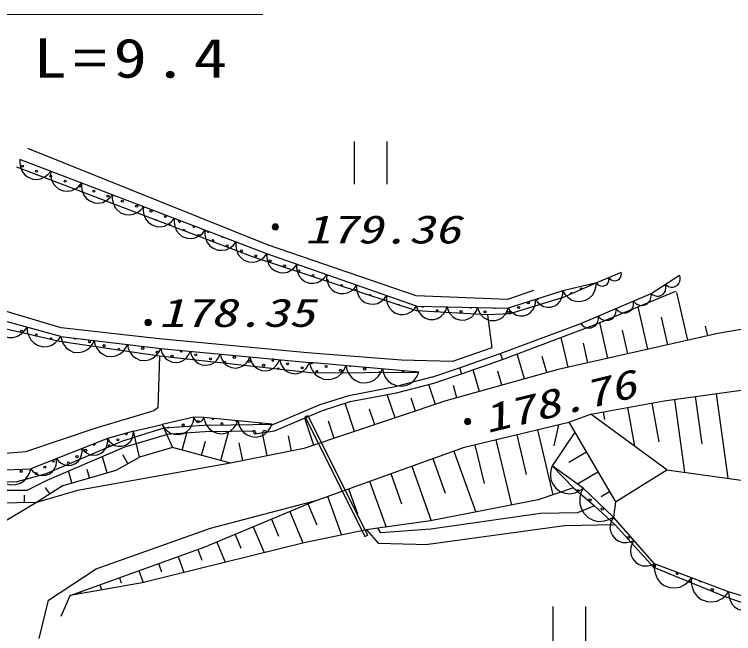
# Model space of a CAD drawing. Units: millimetres, scale not verified. Extents: x 40000 to 680000, y 20000 to 380000.
# Drawn here: x 115038 to 148600, y 274859 to 303767 of the extents above; entities that cross this region are included whole.
import ezdxf
from ezdxf.enums import TextEntityAlignment as Align

# ---------------------------------------------------------------- set-up
doc = ezdxf.new("R2010")
doc.units = ezdxf.units.MM
doc.header["$LTSCALE"] = 1000
doc.layers.add('M-BGD', color=7, linetype='Continuous', lineweight=25)
doc.layers.add('M-BGD-HTXT', color=7, linetype='Continuous', lineweight=13)
doc.styles.add('ＭＳ ゴシック', font='')
doc.styles.get('ＭＳ ゴシック').set_extended_font_data('MS Gothic')

# ---------------------------------------------------------------- blocks, each defined once
blk = doc.blocks.new('BUHIN531')
at = {"color": 7, "linetype": 'Continuous', "lineweight": 13}
for centre, radius in [((0, 0), 150), ((0, 0), 131), ((0, 0), 112), ((0, 0), 93.8), ((0, 0), 75), ((0, 0), 56.2), ((-1, 0), 37.5), ((0, 0), 18.8)]:
    blk.add_circle(centre, radius, dxfattribs=at)
blk = doc.blocks.new('BUHIN6')
at = {"color": 7, "linetype": 'Continuous', "lineweight": 25}
for p, q in [((688, 1058), (-1199, 395)), ((-690, -1053), (1197, -390))]:
    blk.add_line(p, q, dxfattribs=at)
blk = doc.blocks.new('BUHIN224')
at = {"color": 7, "linetype": 'Continuous', "lineweight": 25}
blk.add_lwpolyline([(356, 631), (185, 665), (19, 659), (-189, 614), (-343, 518), (-474, 397), (-585, 202), (-621, 27), (-624, -155), (-555, -356), (-473, -498), (-356, -631)], dxfattribs=at)
blk = doc.blocks.new('BUHIN225')
at = {"color": 7, "linetype": 'Continuous', "lineweight": 25}
blk.add_lwpolyline([(22, 925), (-193, 861), (-376, 754), (-584, 579), (-699, 378), (-774, 162), (-781, -125), (-716, -344), (-610, -550), (-411, -736), (-233, -846), (-22, -925)], dxfattribs=at)
blk = doc.blocks.new('BUHIN226')
at = {"color": 7, "linetype": 'Continuous', "lineweight": 25}
blk.add_lwpolyline([(-40, 764), (-212, 698), (-357, 598), (-517, 441), (-600, 268), (-648, 85), (-636, -152), (-569, -328), (-469, -492), (-293, -632), (-139, -712), (40, -764)], dxfattribs=at)
blk = doc.blocks.new('BUHIN295')
at = {"color": 7, "linetype": 'Continuous', "lineweight": 25}
blk.add_lwpolyline([(-310, 788), (-468, 657), (-585, 502), (-697, 281), (-724, 70), (-710, -138), (-614, -383), (-482, -545), (-319, -681), (-85, -766), (104, -796), (310, -788)], dxfattribs=at)
blk = doc.blocks.new('BUHIN296')
at = {"color": 7, "linetype": 'Continuous', "lineweight": 25}
blk.add_lwpolyline([(-421, 485), (-501, 352), (-545, 211), (-570, 24), (-535, -133), (-473, -279), (-342, -429), (-207, -511), (-56, -568), (133, -570), (276, -543), (421, -485)], dxfattribs=at)
blk = doc.blocks.new('BUHIN309')
at = {"color": 7, "linetype": 'Continuous', "lineweight": 25}
blk.add_lwpolyline([(-311, 242), (-344, 153), (-354, 63), (-346, -53), (-307, -144), (-252, -224), (-155, -299), (-64, -333), (34, -349), (148, -328), (231, -295), (311, -242)], dxfattribs=at)
blk = doc.blocks.new('BUHIN310')
at = {"color": 7, "linetype": 'Continuous', "lineweight": 25}
blk.add_lwpolyline([(-301, 329), (-354, 235), (-383, 137), (-396, 7), (-369, -102), (-323, -202), (-230, -304), (-134, -359), (-29, -395), (103, -393), (201, -372), (301, -329)], dxfattribs=at)
blk = doc.blocks.new('BUHIN311')
at = {"color": 7, "linetype": 'Continuous', "lineweight": 25}
blk.add_lwpolyline([(-213, 233), (-250, 167), (-270, 98), (-280, 5), (-262, -72), (-229, -142), (-163, -215), (-96, -254), (-21, -280), (72, -278), (142, -264), (213, -233)], dxfattribs=at)
blk = doc.blocks.new('BUHIN312')
at = {"color": 7, "linetype": 'Continuous', "lineweight": 25}
blk.add_lwpolyline([(22, 771), (-157, 718), (-310, 630), (-484, 484), (-581, 317), (-644, 138), (-651, -101), (-598, -284), (-510, -456), (-345, -611), (-197, -704), (-22, -771)], dxfattribs=at)
blk = doc.blocks.new('BUHIN313')
at = {"color": 7, "linetype": 'Continuous', "lineweight": 25}
blk.add_lwpolyline([(-1, 740), (-171, 684), (-315, 595), (-478, 451), (-567, 288), (-622, 114), (-622, -116), (-566, -289), (-477, -452), (-314, -596), (-169, -681), (1, -740)], dxfattribs=at)
blk = doc.blocks.new('BUHIN314')
at = {"color": 7, "linetype": 'Continuous', "lineweight": 25}
blk.add_lwpolyline([(-224, 677), (-363, 575), (-468, 450), (-573, 269), (-605, 93), (-604, -83), (-534, -293), (-431, -435), (-300, -557), (-108, -640), (50, -675), (224, -677)], dxfattribs=at)
blk = doc.blocks.new('BUHIN315')
at = {"color": 7, "linetype": 'Continuous', "lineweight": 25}
blk.add_lwpolyline([(-402, 533), (-494, 401), (-550, 258), (-589, 66), (-565, -100), (-510, -255), (-385, -420), (-251, -515), (-99, -584), (97, -600), (247, -583), (402, -533)], dxfattribs=at)
blk = doc.blocks.new('BUHIN317')
at = {"color": 7, "linetype": 'Continuous', "lineweight": 25}
blk.add_lwpolyline([(-60, 815), (-243, 740), (-395, 631), (-563, 459), (-647, 272), (-694, 76), (-676, -177), (-600, -364), (-489, -536), (-298, -682), (-132, -764), (60, -815)], dxfattribs=at)
blk = doc.blocks.new('BUHIN318')
at = {"color": 7, "linetype": 'Continuous', "lineweight": 25}
blk.add_lwpolyline([(-169, 763), (-332, 667), (-461, 543), (-596, 357), (-650, 168), (-667, -24), (-615, -260), (-518, -427), (-389, -575), (-188, -686), (-20, -741), (169, -763)], dxfattribs=at)
blk = doc.blocks.new('BUHIN319')
at = {"color": 7, "linetype": 'Continuous', "lineweight": 25}
blk.add_lwpolyline([(-169, 677), (-312, 587), (-423, 473), (-539, 304), (-583, 135), (-595, -37), (-542, -246), (-452, -393), (-334, -522), (-152, -616), (-1, -661), (169, -677)], dxfattribs=at)
blk = doc.blocks.new('BUHIN320')
at = {"color": 7, "linetype": 'Continuous', "lineweight": 25}
blk.add_lwpolyline([(-209, 828), (-384, 718), (-521, 578), (-662, 370), (-715, 163), (-728, -48), (-663, -304), (-552, -483), (-406, -640), (-183, -756), (2, -810), (209, -828)], dxfattribs=at)
blk = doc.blocks.new('BUHIN328')
at = {"color": 7, "linetype": 'Continuous', "lineweight": 25}
blk.add_lwpolyline([(-191, 774), (-355, 672), (-483, 542), (-616, 349), (-667, 156), (-680, -41), (-621, -281), (-518, -448), (-383, -596), (-175, -705), (-2, -756), (191, -774)], dxfattribs=at)

msp = doc.modelspace()

# ---------------------------------------------------------------- linework, layer by layer
at = {"layer": 'M-BGD'}
for p, q in [((126851, 293005), (115658, 297501)), ((126816, 292583), (115297, 296998)), ((126143, 292454), (115152, 296637)), ((133790, 290634), (126851, 293005)), ((133809, 289934), (126143, 292454)), ((133803, 290139), (126816, 292583)), ((143359, 291723), (142196, 291230)), ((144749, 290736), (146077, 291590)), ((142196, 291230), (140627, 290868)), ((142196, 291230), (140644, 290556)), ((139260, 290882), (138053, 290449)), ((140627, 290868), (138082, 290058)), ((141464, 289336), (144749, 290736)), ((142066, 289253), (145900, 290848)), ((146460, 288551), (145957, 290790)), ((117224, 289136), (112535, 290526)), ((138053, 290449), (133790, 290634)), ((140644, 290556), (138161, 289788)), ((117208, 288736), (112472, 290018)), ((133803, 290139), (138082, 290058)), ((144597, 288132), (144151, 290120)), ((137117, 289734), (133809, 289934)), ((138161, 289788), (137117, 289734)), ((137117, 289734), (137314, 288204)), ((153040, 289750), (147858, 288865)), ((117144, 288496), (112318, 289597)), ((137710, 287936), (141464, 289336)), ((142735, 287714), (142361, 289376)), ((145529, 288342), (145239, 289632)), ((121787, 288615), (117224, 289136)), ((137816, 287655), (142066, 289253)), ((143666, 287923), (143420, 289018)), ((147392, 288760), (147291, 289208)), ((117208, 288736), (121866, 288175)), ((147858, 288865), (140406, 287190)), ((140872, 287295), (140559, 288686)), ((121803, 287808), (117144, 288496)), ((128710, 287961), (121787, 288615)), ((141803, 287504), (141598, 288417)), ((121866, 288175), (128809, 287522)), ((133103, 287625), (128710, 287961)), ((137314, 288204), (135481, 287561)), ((121803, 287808), (121726, 285396)), ((128870, 287037), (121803, 287808)), ((135481, 287561), (133103, 287625)), ((135808, 287272), (137710, 287936)), ((135904, 286987), (137816, 287655)), ((137710, 287936), (137816, 287655)), ((138834, 286749), (138507, 287915)), ((139882, 287043), (139670, 287797)), ((133913, 287061), (128809, 287522)), ((128870, 287037), (133913, 287061)), ((134518, 286834), (135808, 287272)), ((134614, 286550), (135904, 286987)), ((140406, 287190), (135167, 285719)), ((135808, 287272), (135904, 286987)), ((136739, 286160), (136453, 287179)), ((137787, 286455), (137604, 287105)), ((132802, 286399), (134540, 286841)), ((145357, 285719), (154076, 286936)), ((130640, 285982), (132802, 286399)), ((132868, 286106), (134614, 286550)), ((134694, 285560), (134382, 286491)), ((135691, 285866), (135530, 286441)), ((129314, 285555), (130640, 285982)), ((130714, 285691), (132868, 286106)), ((132802, 284926), (132434, 286022)), ((147778, 286057), (148329, 282111)), ((135167, 285719), (128544, 283499)), ((129419, 285273), (130714, 285691)), ((130909, 284292), (130467, 285611)), ((133748, 285243), (133547, 285844)), ((141942, 285109), (145357, 285719)), ((144787, 285617), (145109, 283818)), ((145841, 285787), (146315, 282389)), ((146810, 285922), (147117, 283719)), ((118800, 284443), (121562, 285280)), ((121726, 285396), (121562, 285280)), ((127060, 284599), (129314, 285555)), ((131856, 284609), (131610, 285343)), ((143649, 285414), (143970, 283614)), ((123409, 284966), (121928, 284627)), ((123884, 284942), (123409, 284966)), ((127061, 284637), (123884, 284942)), ((127178, 284322), (129419, 285273)), ((128599, 284979), (128733, 285046)), ((128599, 284979), (131387, 279392)), ((128733, 285046), (131522, 279459)), ((140917, 284726), (141942, 285109)), ((145477, 282504), (141942, 285109)), ((142511, 285211), (142575, 284851)), ((120598, 284303), (121928, 284627)), ((121928, 284627), (122413, 283544)), ((124145, 284598), (126162, 284629)), ((126162, 284629), (127061, 284637)), ((129017, 283657), (128593, 284923)), ((129963, 283975), (129696, 284773)), ((136037, 283557), (140917, 284726)), ((140429, 284609), (140207, 283623)), ((140917, 284726), (143083, 281007)), ((115571, 283367), (118800, 284443)), ((120598, 284303), (119385, 283973)), ((120876, 283102), (120598, 284303)), ((122009, 284446), (120661, 284031)), ((124128, 284597), (122009, 284446)), ((124149, 284298), (122140, 284154)), ((124149, 284298), (126167, 284329)), ((124672, 282934), (125044, 284312)), ((126167, 284329), (126248, 284187)), ((126248, 284187), (127178, 284322)), ((139453, 284375), (140165, 281337)), ((119385, 283973), (115801, 282553)), ((120095, 283863), (120661, 284031)), ((120729, 283738), (122140, 284154)), ((122865, 283422), (123081, 284222)), ((126834, 283155), (126616, 284240)), ((127974, 283384), (127832, 284090)), ((138477, 284142), (138921, 282287)), ((141188, 284261), (140137, 282698)), ((116456, 282299), (120095, 283863)), ((120197, 283580), (120729, 283738)), ((123769, 283178), (123949, 283846)), ((125694, 282926), (125526, 283761)), ((136525, 283674), (136957, 281870)), ((137501, 283908), (138231, 280859)), ((112380, 283088), (115571, 283367)), ((116574, 282023), (120197, 283580)), ((122413, 283544), (120876, 283102)), ((125124, 282812), (122413, 283544)), ((128544, 283499), (125124, 282812)), ((129159, 281096), (136037, 283557)), ((135545, 283382), (136564, 280535)), ((141730, 283332), (140908, 282853)), ((119368, 282372), (119154, 283116)), ((119781, 282491), (120876, 283102)), ((120328, 282797), (120103, 283201)), ((134563, 283030), (135142, 281412)), ((125124, 282812), (117980, 281545)), ((133580, 282678), (134492, 280131)), ((141577, 281642), (140137, 282698)), ((140137, 282698), (141122, 281666)), ((112416, 282427), (115801, 282553)), ((116456, 282299), (115145, 281940)), ((117308, 281779), (119781, 282491)), ((117720, 281897), (117571, 282413)), ((118544, 282135), (118435, 282513)), ((132598, 282327), (133102, 280918)), ((142271, 282402), (141307, 281840)), ((143083, 281007), (145477, 282504)), ((145477, 282504), (153107, 281452)), ((112314, 282018), (115145, 281940)), ((115640, 281560), (116574, 282023)), ((131615, 281975), (132383, 279829)), ((117308, 281779), (116065, 280977)), ((116686, 281378), (116493, 281678)), ((130633, 281624), (131052, 280451)), ((141122, 281666), (139482, 281103)), ((141122, 281666), (142107, 280821)), ((141577, 281642), (142995, 280294)), ((113397, 281562), (115640, 281560)), ((115514, 280967), (115507, 281323)), ((117980, 281545), (116065, 280977)), ((129650, 281272), (130299, 279459)), ((142813, 281472), (142420, 281243)), ((116065, 280977), (112758, 280919)), ((116065, 280977), (114054, 279787)), ((129159, 281096), (124057, 278953)), ((124184, 279784), (129159, 281096)), ((128734, 280918), (129146, 279935)), ((139482, 281103), (134449, 280123)), ((143083, 281007), (142995, 280294)), ((142107, 280821), (141312, 280499)), ((143070, 279938), (142107, 280821)), ((127884, 280560), (128501, 279091)), ((139588, 280462), (134478, 279733)), ((141312, 280499), (139588, 280462)), ((144902, 278114), (142995, 280294)), ((127033, 280203), (127370, 279401)), ((134449, 280123), (132005, 279775)), ((143070, 279938), (140703, 279886)), ((144870, 277941), (143070, 279938)), ((118850, 277890), (124184, 279784)), ((126183, 279846), (126689, 278641)), ((131474, 279698), (128559, 279105)), ((132005, 279775), (131474, 279698)), ((131474, 279698), (132008, 279086)), ((132136, 279560), (132005, 279775)), ((134478, 279733), (132136, 279560)), ((140703, 279886), (134354, 279021)), ((125333, 279489), (125603, 278845)), ((131387, 279392), (131522, 279459)), ((117647, 276644), (124057, 278953)), ((128559, 279105), (121006, 277229)), ((124482, 279132), (124878, 278191)), ((132008, 279086), (134354, 279021)), ((123599, 278788), (123781, 278284)), ((122684, 278458), (122952, 277712)), ((121768, 278129), (121909, 277737)), ((148252, 276554), (144870, 277941)), ((148366, 276804), (144902, 278114)), ((116633, 276416), (118850, 277890)), ((120852, 277799), (121053, 277241)), ((121006, 277229), (117647, 276644)), ((119936, 277469), (120023, 277228)), ((119021, 277139), (119107, 276899)), ((117220, 275668), (117647, 276644)), ((118105, 276809), (118122, 276761)), ((152561, 275081), (148252, 276554)), ((152771, 275507), (148366, 276804)), ((116191, 274634), (116633, 276416))]:
    msp.add_line(p, q, dxfattribs=at)
for points in [[(140627, 290868), (140728, 290701), (140857, 290570), (141050, 290433), (141244, 290378), (141442, 290362), (141685, 290418), (141856, 290520), (142007, 290654), (142120, 290862), (142175, 291035), (142196, 291230)], [(121928, 284627), (122022, 284469), (122144, 284345), (122326, 284216), (122509, 284164), (122696, 284148), (122926, 284201), (123087, 284296), (123230, 284423), (123337, 284619), (123389, 284783), (123409, 284966)], [(123409, 284966), (123424, 284911), (123450, 284863), (123494, 284808), (123544, 284777), (123599, 284756), (123673, 284753), (123730, 284767), (123784, 284793), (123833, 284843), (123863, 284888), (123884, 284942)], [(119385, 283973), (119468, 283846), (119573, 283748), (119728, 283646), (119881, 283610), (120036, 283603), (120224, 283654), (120354, 283739), (120468, 283848), (120550, 284013), (120587, 284151), (120598, 284303)], [(126158, 284345), (126182, 284349), (126204, 284348), (126233, 284343), (126254, 284330), (126272, 284313), (126287, 284286), (126293, 284262), (126294, 284237), (126284, 284209), (126273, 284189), (126257, 284171)], [(126614, 284240), (126618, 284264), (126627, 284285), (126643, 284310), (126663, 284325), (126685, 284335), (126716, 284340), (126740, 284336), (126764, 284327), (126786, 284308), (126801, 284291), (126812, 284269)], [(140137, 282698), (140069, 282493), (140053, 282289), (140077, 282028), (140172, 281825), (140302, 281647), (140525, 281483), (140734, 281413), (140956, 281383), (141212, 281439), (141398, 281519), (141577, 281642)], [(141577, 281642), (141475, 281428), (141429, 281209), (141419, 280922), (141494, 280689), (141610, 280477), (141830, 280268), (142047, 280163), (142284, 280100), (142571, 280124), (142784, 280185), (142995, 280294)]]:
    msp.add_lwpolyline(points, dxfattribs=at)
for centre in [(115405, 296682), (116072, 296449), (116740, 296215), (117407, 295982), (118075, 295749), (118742, 295515), (119410, 295282), (120077, 295049), (120745, 294815), (121412, 294582), (124967, 292965), (125634, 292731), (126302, 292498), (126969, 292265), (127637, 292031), (128304, 291798), (139017, 290301), (138566, 290083), (135880, 289899), (136998, 289883), (138116, 289866), (115378, 288973), (118542, 288484), (119225, 288299), (121023, 288179), (121706, 287995), (122389, 287810), (123505, 287875), (124187, 287690), (125304, 287755), (125986, 287570), (126669, 287386), (127785, 287450), (128468, 287266), (129584, 287330), (130266, 287146), (131383, 287210), (122917, 284597), (123606, 284755), (119865, 283903), (118361, 283414), (117959, 283117), (116456, 282628), (115354, 282436), (116053, 282331), (141901, 281095), (142472, 280677), (143688, 279347), (144905, 278017), (147605, 276915)]:
    msp.add_circle(centre, 49.8, dxfattribs=at)
for centre, start, end in [((122080, 294349), 89.6231, 48.4369), ((121629, 294131), 27.9964, 110.3309), ((122747, 294115), 128.1006, 9.9594), ((122297, 293898), 0.4983, 137.829), ((122964, 293665), 337.7218, 160.6055), ((123415, 293882), 153.7593, 344.3007), ((123632, 293431), 314.6985, 183.6287), ((124082, 293649), 178.3144, 319.7455), ((124750, 293415), 207.8268, 290.2331), ((124299, 293198), 285.735, 212.5923), ((128972, 291565), 290.168, 213.4354), ((129639, 291331), 310.5579, 193.0455), ((130307, 291098), 327.1286, 176.4748), ((141486, 290936), 8.8577, 218.1513), ((141936, 291153), 172.4484, 243.555), ((141936, 291153), 343.454, 33.5803), ((130974, 290865), 342.4935, 161.1099), ((131642, 290631), 357.9099, 145.6936), ((141036, 290718), 31.4218, 195.5872), ((132309, 290398), 14.6781, 128.9253), ((139467, 290518), 218.9007, 356.4157), ((140585, 290501), 61.0293, 153.3489), ((132977, 290165), 35.7227, 107.8807), ((134095, 290148), 196.633, 341.1927), ((135213, 290132), 202.7411, 335.0846), ((136331, 290116), 209.1529, 328.6727), ((137448, 290100), 216.016, 321.8096), ((134762, 289915), 304.5852, 228.5009), ((116061, 288789), 284.1037, 230.1944), ((116743, 288604), 328.0809, 186.2172), ((117860, 288668), 185.4929, 340.7812), ((117426, 288419), 35.4504, 127.7567), ((120341, 288364), 178.6326, 347.6415), ((119907, 288115), 319.336, 203.8712), ((122822, 288059), 142.9634, 26.2837), ((123071, 287626), 55.5374, 112.0113), ((124621, 287939), 202.056, 327.1911), ((127102, 287635), 100.6667, 68.5804), ((124870, 287506), 313.8838, 213.6649), ((128901, 287515), 175.8456, 353.8226), ((130700, 287395), 235.3049, 294.3633), ((127351, 287201), 355.8274, 171.7213), ((129150, 287081), 301.5301, 239.0016), ((132065, 287026), 32.5077, 148.024), ((133181, 287090), 127.4217, 221.4753), ((133181, 287090), 319.0564, 42.2466), ((124295, 284914), 187.1906, 341.8535), ((124719, 284648), 304.3019, 237.484), ((125408, 284806), 186.4145, 342.6296), ((126521, 284699), 185.6407, 343.4034), ((122227, 284439), 30.608, 157.5709), ((120267, 284200), 180.6511, 29.7872), ((118763, 283711), 184.2957, 38.9489), ((119463, 283606), 6.9392, 219.5773), ((116858, 282925), 140.3241, 82.9205), ((117557, 282820), 321.031, 265.4854), ((115651, 282033), 76.7867, 133.779), ((141331, 281513), 296.2258, 162.5256), ((143042, 280259), 144.7751, 297.5584), ((145970, 277675), 118.444, 20.128), ((146540, 277257), 336.407, 158.9807), ((147034, 277333), 188.5387, 310.0333)]:
    msp.add_arc(centre, 49.8, start, end, dxfattribs=at)
at = {"layer": 'M-BGD-HTXT'}
msp.add_line((105129, 303767), (126629, 303767), dxfattribs=at)

# ---------------------------------------------------------------- block references
at = {"layer": 'M-BGD', "rotation": 70.63936}
for name, p in [('BUHIN6', (131669, 296835)), ('BUHIN312', (116017, 296722)), ('BUHIN312', (117457, 296170)), ('BUHIN312', (118897, 295618)), ('BUHIN312', (120337, 295066)), ('BUHIN312', (121776, 294515)), ('BUHIN312', (123216, 293963)), ('BUHIN312', (124656, 293411)), ('BUHIN312', (126096, 292859)), ('BUHIN313', (127515, 292339)), ('BUHIN313', (128912, 291850)), ('BUHIN311', (143068, 291600)), ('BUHIN309', (145745, 291377)), ('BUHIN313', (130310, 291361)), ('BUHIN311', (142487, 291354)), ('BUHIN309', (145081, 290950)), ('BUHIN313', (131707, 290872)), ('BUHIN315', (139991, 290665)), ('BUHIN315', (138718, 290260)), ('BUHIN310', (144338, 290561)), ('BUHIN313', (133104, 290383)), ('BUHIN314', (134516, 290125)), ('BUHIN314', (135943, 290098)), ('BUHIN314', (137369, 290071)), ('BUHIN310', (143517, 290211)), ('BUHIN310', (142696, 289861)), ('BUHIN317', (114840, 289377)), ('BUHIN310', (141874, 289511)), ('BUHIN317', (116418, 288950)), ('BUHIN318', (117984, 288643)), ('BUHIN318', (119537, 288456)), ('BUHIN318', (121089, 288269)), ('BUHIN319', (122560, 288110)), ('BUHIN319', (123949, 287979)), ('BUHIN319', (125337, 287849)), ('BUHIN319', (126726, 287718)), ('BUHIN319', (128115, 287587)), ('BUHIN320', (129660, 287445)), ('BUHIN320', (131361, 287291)), ('BUHIN320', (133063, 287137)), ('BUHIN328', (124678, 284866)), ('BUHIN328', (126266, 284713)), ('BUHIN296', (118787, 283737)), ('BUHIN296', (117593, 283263)), ('BUHIN296', (116398, 282790)), ('BUHIN295', (114955, 282521)), ('BUHIN224', (143472, 279749)), ('BUHIN224', (144426, 278659)), ('BUHIN225', (145768, 277786)), ('BUHIN225', (147500, 277131)), ('BUHIN6', (140939, 275129)), ('BUHIN226', (149100, 276588))]:
    msp.add_blockref(name, p, dxfattribs=at)
at = {"layer": 'M-BGD-HTXT', "rotation": 70.63936}
for p in [(127214, 293845), (121279, 289381), (136188, 284756)]:
    msp.add_blockref('BUHIN531', p, dxfattribs=at)

# ---------------------------------------------------------------- texts
at = {"layer": 'M-BGD-HTXT', "style": 'ＭＳ ゴシック', "oblique": 15, "width": 1.35}
for s, p in [('179.36', (128582, 292675)), ('178.35', (121782, 288783))]:
    msp.add_text(s, height=1320, dxfattribs=at).set_placement(p, align=Align.BOTTOM_LEFT)
msp.add_text('178.76', height=1320, rotation=13.6, dxfattribs=at).set_placement((137190, 283829), align=Align.BOTTOM_LEFT)
at = {"layer": 'M-BGD-HTXT', "insert": (105596, 300312), "char_height": 1833, "attachment_point": 7, "style": 'ＭＳ ゴシック'}
msp.add_mtext('\\T1.2;\\W1.25;φ200\\~L=9.4', dxfattribs=at)

doc.saveas('drawing.dxf')
